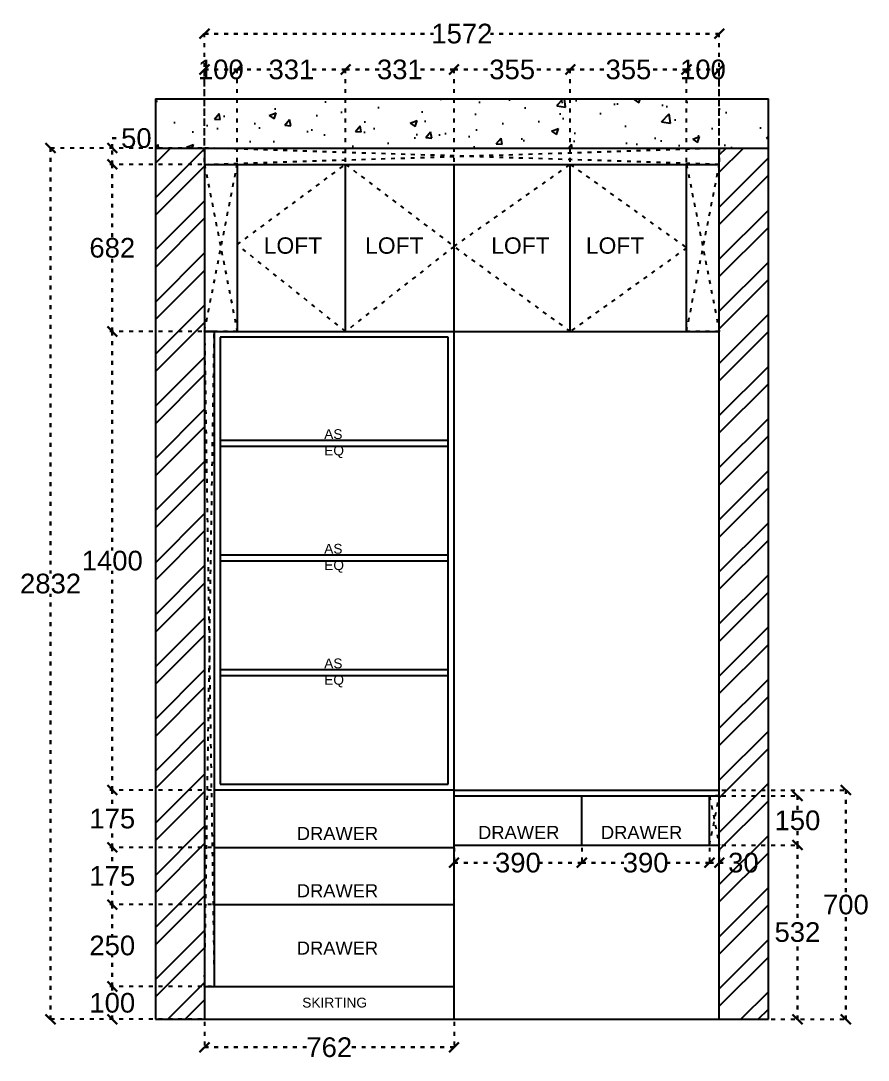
# Model space of a CAD drawing. Header units: millimetres. Extents: x 220712 to 1505573, y -354410 to 241923.
# Drawn here: x 292972 to 295560, y 112738 to 115911 of the extents above; entities that cross this region are included whole.
import ezdxf

# ---------------------------------------------------------------- set-up
doc = ezdxf.new("R2010")
doc.units = ezdxf.units.MM
doc.header["$MEASUREMENT"] = 0
doc.linetypes.add('ACAD_ISO03W100', pattern=[30, 12, -18])
doc.layers.add('Walls', color=253, linetype='Continuous')
doc.layers.add('Words', color=7, linetype='Continuous')
doc.styles.get("Standard").update_dxf_attribs({"font": 'arial.ttf'})
doc.dimstyles.get("Standard").update_dxf_attribs({"dimtxt": 60, "dimasz": 30, "dimexe": 7.75, "dimexo": 8.13, "dimgap": 0.63, "dimtad": 0, "dimtih": 1, "dimtoh": 1, "dimdec": 0, "dimzin": 0, "dimtxsty": 'Standard', "dimblk": 'OBLIQUE', "dimcen": 2.25, "dimclrd": 1, "dimclre": 1, "dimclrt": 1, "dimadec": 0, "dimazin": 0, "dimtfac": 1, "dimtdec": 0, "dimtofl": 0, "dimtmove": 0, "dimatfit": 3, "dimfxl": 1, "dimtolj": 1, "dimtzin": 0, "dimlwd": 30, "dimarcsym": 0})

# ---------------------------------------------------------------- blocks, each defined once
blk = doc.blocks.new('_Oblique')
at = {"color": 0, "linetype": 'ByBlock', "lineweight": -2}
blk.add_line((-0.5, -0.5), (0.5, 0.5), dxfattribs=at)
blk = doc.blocks.new('*D871')
at = {"layer": 'Defpoints', "color": 0, "linetype": 'ACAD_ISO03W100', "transparency": 16777216}
for p in [(293533.2, 112862.5), (294295.2, 112862.5), (294295.2, 112777)]:
    blk.add_point(p, dxfattribs=at)
at = {"layer": 'Walls', "color": 1, "linetype": 'ACAD_ISO03W100', "lineweight": -2, "transparency": 16777216}
for p, q in [((293533.2, 112854.4), (293533.2, 112769.2)), ((294295.2, 112854.4), (294295.2, 112769.2))]:
    blk.add_line(p, q, dxfattribs=at)
at = {"layer": 'Walls', "color": 1, "linetype": 'ACAD_ISO03W100', "lineweight": 30, "transparency": 16777216}
for p, q in [((293533.2, 112777), (293847.8, 112777)), ((294295.2, 112777), (293980.5, 112777))]:
    blk.add_line(p, q, dxfattribs=at)
at = {"layer": 'Walls', "color": 1, "linetype": 'ACAD_ISO03W100', "lineweight": 30, "transparency": 16777216, "xscale": 30, "yscale": 30, "zscale": 30, "rotation": 180}
blk.add_blockref('_Oblique', (293533.2, 112777), dxfattribs=at)
at = {"layer": 'Walls', "color": 1, "linetype": 'ACAD_ISO03W100', "lineweight": 30, "transparency": 16777216, "xscale": 30, "yscale": 30, "zscale": 30}
blk.add_blockref('_Oblique', (294295.2, 112777), dxfattribs=at)
at = {"layer": 'Walls', "color": 1, "linetype": 'ACAD_ISO03W100', "transparency": 16777216, "insert": (293914.2, 112777), "char_height": 60, "attachment_point": 5}
blk.add_mtext('\\A1;762', dxfattribs=at)
blk = doc.blocks.new('*D872')
at = {"layer": 'Defpoints', "color": 0, "linetype": 'ACAD_ISO03W100', "transparency": 16777216}
for p in [(294685.19, 113394.5), (295075.19, 113394.5), (295075.19, 113340.5)]:
    blk.add_point(p, dxfattribs=at)
at = {"layer": 'Walls', "color": 1, "linetype": 'ACAD_ISO03W100', "lineweight": -2, "transparency": 16777216}
for p, q in [((294685.19, 113386.37), (294685.19, 113332.75)), ((295075.19, 113386.37), (295075.19, 113332.75))]:
    blk.add_line(p, q, dxfattribs=at)
at = {"layer": 'Walls', "color": 1, "linetype": 'ACAD_ISO03W100', "lineweight": 30, "transparency": 16777216}
for p, q in [((294685.19, 113340.5), (294813.400382, 113340.5)), ((295075.19, 113340.5), (294946.979618, 113340.5))]:
    blk.add_line(p, q, dxfattribs=at)
at = {"layer": 'Walls', "color": 1, "linetype": 'ACAD_ISO03W100', "lineweight": 30, "transparency": 16777216, "xscale": 30, "yscale": 30, "zscale": 30, "rotation": 180}
blk.add_blockref('_Oblique', (294685.19, 113340.5), dxfattribs=at)
at = {"layer": 'Walls', "color": 1, "linetype": 'ACAD_ISO03W100', "lineweight": 30, "transparency": 16777216, "xscale": 30, "yscale": 30, "zscale": 30}
blk.add_blockref('_Oblique', (295075.19, 113340.5), dxfattribs=at)
at = {"layer": 'Walls', "color": 1, "linetype": 'ACAD_ISO03W100', "transparency": 16777216, "insert": (294880.19, 113340.5), "char_height": 60, "attachment_point": 5}
blk.add_mtext('\\A1;390', dxfattribs=at)
blk = doc.blocks.new('*D873')
at = {"layer": 'Defpoints', "color": 0, "linetype": 'ACAD_ISO03W100', "transparency": 16777216}
for p in [(294295.19, 113394.5), (294685.19, 113394.5), (294685.19, 113340.5)]:
    blk.add_point(p, dxfattribs=at)
at = {"layer": 'Walls', "color": 1, "linetype": 'ACAD_ISO03W100', "lineweight": -2, "transparency": 16777216}
for p, q in [((294295.19, 113386.37), (294295.19, 113332.75)), ((294685.19, 113386.37), (294685.19, 113332.75))]:
    blk.add_line(p, q, dxfattribs=at)
at = {"layer": 'Walls', "color": 1, "linetype": 'ACAD_ISO03W100', "lineweight": 30, "transparency": 16777216}
for p, q in [((294295.19, 113340.5), (294423.400382, 113340.5)), ((294685.19, 113340.5), (294556.979618, 113340.5))]:
    blk.add_line(p, q, dxfattribs=at)
at = {"layer": 'Walls', "color": 1, "linetype": 'ACAD_ISO03W100', "lineweight": 30, "transparency": 16777216, "xscale": 30, "yscale": 30, "zscale": 30, "rotation": 180}
blk.add_blockref('_Oblique', (294295.19, 113340.5), dxfattribs=at)
at = {"layer": 'Walls', "color": 1, "linetype": 'ACAD_ISO03W100', "lineweight": 30, "transparency": 16777216, "xscale": 30, "yscale": 30, "zscale": 30}
blk.add_blockref('_Oblique', (294685.19, 113340.5), dxfattribs=at)
at = {"layer": 'Walls', "color": 1, "linetype": 'ACAD_ISO03W100', "transparency": 16777216, "insert": (294490.19, 113340.5), "char_height": 60, "attachment_point": 5}
blk.add_mtext('\\A1;390', dxfattribs=at)
blk = doc.blocks.new('*D874')
at = {"layer": 'Defpoints', "color": 0, "linetype": 'ACAD_ISO03W100', "transparency": 16777216}
for p in [(295075.2, 113394.5), (295105.2, 113394.5), (295105.2, 113340.5)]:
    blk.add_point(p, dxfattribs=at)
at = {"layer": 'Walls', "color": 1, "linetype": 'ACAD_ISO03W100', "lineweight": -2, "transparency": 16777216}
for p, q in [((295075.2, 113386.4), (295075.2, 113332.7)), ((295105.2, 113386.4), (295105.2, 113332.7))]:
    blk.add_line(p, q, dxfattribs=at)
at = {"layer": 'Walls', "color": 1, "linetype": 'ACAD_ISO03W100', "lineweight": 30, "transparency": 16777216}
for p, q in [((295075.2, 113340.5), (295105.2, 113340.5)), ((295105.2, 113340.5), (295135.2, 113340.5))]:
    blk.add_line(p, q, dxfattribs=at)
at = {"layer": 'Walls', "color": 1, "linetype": 'ACAD_ISO03W100', "lineweight": 30, "transparency": 16777216, "xscale": 30, "yscale": 30, "zscale": 30, "rotation": 180}
blk.add_blockref('_Oblique', (295075.2, 113340.5), dxfattribs=at)
at = {"layer": 'Walls', "color": 1, "linetype": 'ACAD_ISO03W100', "lineweight": 30, "transparency": 16777216, "xscale": 30, "yscale": 30, "zscale": 30}
blk.add_blockref('_Oblique', (295105.2, 113340.5), dxfattribs=at)
at = {"layer": 'Walls', "color": 1, "linetype": 'ACAD_ISO03W100', "transparency": 16777216, "insert": (295178.7, 113340.5), "char_height": 60, "attachment_point": 5}
blk.add_mtext('\\A1;30', dxfattribs=at)
blk = doc.blocks.new('*D875')
at = {"layer": 'Defpoints', "color": 0, "linetype": 'ACAD_ISO03W100', "transparency": 16777216}
for p in [(293251.7, 112962.5), (293533.2, 112962.5), (293533.2, 112862.5)]:
    blk.add_point(p, dxfattribs=at)
at = {"layer": 'Walls', "color": 1, "linetype": 'ACAD_ISO03W100', "lineweight": -2, "transparency": 16777216}
for p, q in [((293525.1, 112962.5), (293243.9, 112962.5)), ((293525.1, 112862.5), (293243.9, 112862.5))]:
    blk.add_line(p, q, dxfattribs=at)
at = {"layer": 'Walls', "color": 1, "linetype": 'ACAD_ISO03W100', "lineweight": 30, "transparency": 16777216}
for p, q in [((293251.7, 112962.5), (293251.7, 112943.8)), ((293251.7, 112862.5), (293251.7, 112881.2))]:
    blk.add_line(p, q, dxfattribs=at)
at = {"layer": 'Walls', "color": 1, "linetype": 'ACAD_ISO03W100', "lineweight": 30, "transparency": 16777216, "xscale": 30, "yscale": 30, "zscale": 30}
for p, rotation in [((293251.7, 112962.5), 90), ((293251.7, 112862.5), 270)]:
    blk.add_blockref('_Oblique', p, dxfattribs=dict(at, rotation=rotation))
at = {"layer": 'Walls', "color": 1, "linetype": 'ACAD_ISO03W100', "transparency": 16777216, "insert": (293251.7, 112912.5), "char_height": 60, "attachment_point": 5}
blk.add_mtext('\\A1;100', dxfattribs=at)
blk = doc.blocks.new('*D876')
at = {"layer": 'Defpoints', "color": 0, "linetype": 'ACAD_ISO03W100', "transparency": 16777216}
for p in [(293251.7, 113212.5), (293563.2, 113212.5), (293563.2, 112962.5)]:
    blk.add_point(p, dxfattribs=at)
at = {"layer": 'Walls', "color": 1, "linetype": 'ACAD_ISO03W100', "lineweight": -2, "transparency": 16777216}
for p, q in [((293555.1, 113212.5), (293243.9, 113212.5)), ((293555.1, 112962.5), (293243.9, 112962.5))]:
    blk.add_line(p, q, dxfattribs=at)
at = {"layer": 'Walls', "color": 1, "linetype": 'ACAD_ISO03W100', "lineweight": 30, "transparency": 16777216}
for p, q in [((293251.7, 113212.5), (293251.7, 113118.8)), ((293251.7, 112962.5), (293251.7, 113056.2))]:
    blk.add_line(p, q, dxfattribs=at)
at = {"layer": 'Walls', "color": 1, "linetype": 'ACAD_ISO03W100', "lineweight": 30, "transparency": 16777216, "xscale": 30, "yscale": 30, "zscale": 30}
for p, rotation in [((293251.7, 113212.5), 90), ((293251.7, 112962.5), 270)]:
    blk.add_blockref('_Oblique', p, dxfattribs=dict(at, rotation=rotation))
at = {"layer": 'Walls', "color": 1, "linetype": 'ACAD_ISO03W100', "transparency": 16777216, "insert": (293251.7, 113087.5), "char_height": 60, "attachment_point": 5}
blk.add_mtext('\\A1;250', dxfattribs=at)
blk = doc.blocks.new('*D877')
at = {"layer": 'Defpoints', "color": 0, "linetype": 'ACAD_ISO03W100', "transparency": 16777216}
for p in [(293251.7, 113387.5), (293563.2, 113387.5), (293563.2, 113212.5)]:
    blk.add_point(p, dxfattribs=at)
at = {"layer": 'Walls', "color": 1, "linetype": 'ACAD_ISO03W100', "lineweight": -2, "transparency": 16777216}
for p, q in [((293555.1, 113387.5), (293243.9, 113387.5)), ((293555.1, 113212.5), (293243.9, 113212.5))]:
    blk.add_line(p, q, dxfattribs=at)
at = {"layer": 'Walls', "color": 1, "linetype": 'ACAD_ISO03W100', "lineweight": 30, "transparency": 16777216}
for p, q in [((293251.7, 113387.5), (293251.7, 113331.3)), ((293251.7, 113212.5), (293251.7, 113268.7))]:
    blk.add_line(p, q, dxfattribs=at)
at = {"layer": 'Walls', "color": 1, "linetype": 'ACAD_ISO03W100', "lineweight": 30, "transparency": 16777216, "xscale": 30, "yscale": 30, "zscale": 30}
for p, rotation in [((293251.7, 113387.5), 90), ((293251.7, 113212.5), 270)]:
    blk.add_blockref('_Oblique', p, dxfattribs=dict(at, rotation=rotation))
at = {"layer": 'Walls', "color": 1, "linetype": 'ACAD_ISO03W100', "transparency": 16777216, "insert": (293251.7, 113300), "char_height": 60, "attachment_point": 5}
blk.add_mtext('\\A1;175', dxfattribs=at)
blk = doc.blocks.new('*D878')
at = {"layer": 'Defpoints', "color": 0, "linetype": 'ACAD_ISO03W100', "transparency": 16777216}
for p in [(293251.7, 113562.5), (293563.2, 113562.5), (293563.2, 113387.5)]:
    blk.add_point(p, dxfattribs=at)
at = {"layer": 'Walls', "color": 1, "linetype": 'ACAD_ISO03W100', "lineweight": -2, "transparency": 16777216}
for p, q in [((293555.1, 113562.5), (293243.9, 113562.5)), ((293555.1, 113387.5), (293243.9, 113387.5))]:
    blk.add_line(p, q, dxfattribs=at)
at = {"layer": 'Walls', "color": 1, "linetype": 'ACAD_ISO03W100', "lineweight": 30, "transparency": 16777216}
for p, q in [((293251.7, 113562.5), (293251.7, 113506.3)), ((293251.7, 113387.5), (293251.7, 113443.7))]:
    blk.add_line(p, q, dxfattribs=at)
at = {"layer": 'Walls', "color": 1, "linetype": 'ACAD_ISO03W100', "lineweight": 30, "transparency": 16777216, "xscale": 30, "yscale": 30, "zscale": 30}
for p, rotation in [((293251.7, 113562.5), 90), ((293251.7, 113387.5), 270)]:
    blk.add_blockref('_Oblique', p, dxfattribs=dict(at, rotation=rotation))
at = {"layer": 'Walls', "color": 1, "linetype": 'ACAD_ISO03W100', "transparency": 16777216, "insert": (293251.7, 113475), "char_height": 60, "attachment_point": 5}
blk.add_mtext('\\A1;175', dxfattribs=at)
blk = doc.blocks.new('*D879')
at = {"layer": 'Defpoints', "color": 0, "linetype": 'ACAD_ISO03W100', "transparency": 16777216}
for p in [(293251.7, 114962.5), (293563.2, 114962.5), (293563.2, 113562.5)]:
    blk.add_point(p, dxfattribs=at)
at = {"layer": 'Walls', "color": 1, "linetype": 'ACAD_ISO03W100', "lineweight": -2, "transparency": 16777216}
for p, q in [((293555.1, 114962.5), (293243.9, 114962.5)), ((293555.1, 113562.5), (293243.9, 113562.5))]:
    blk.add_line(p, q, dxfattribs=at)
at = {"layer": 'Walls', "color": 1, "linetype": 'ACAD_ISO03W100', "lineweight": 30, "transparency": 16777216}
for p, q in [((293251.7, 114962.5), (293251.7, 114293.8)), ((293251.7, 113562.5), (293251.7, 114231.2))]:
    blk.add_line(p, q, dxfattribs=at)
at = {"layer": 'Walls', "color": 1, "linetype": 'ACAD_ISO03W100', "lineweight": 30, "transparency": 16777216, "xscale": 30, "yscale": 30, "zscale": 30}
for p, rotation in [((293251.7, 114962.5), 90), ((293251.7, 113562.5), 270)]:
    blk.add_blockref('_Oblique', p, dxfattribs=dict(at, rotation=rotation))
at = {"layer": 'Walls', "color": 1, "linetype": 'ACAD_ISO03W100', "transparency": 16777216, "insert": (293251.7, 114262.5), "char_height": 60, "attachment_point": 5}
blk.add_mtext('\\A1;1400', dxfattribs=at)
blk = doc.blocks.new('*D859')
at = {"layer": 'Defpoints', "color": 0, "linetype": 'ACAD_ISO03W100', "transparency": 16777216}
for p in [(293251.7, 115472.5), (293533.2, 115472.5), (293533.2, 114962.5)]:
    blk.add_point(p, dxfattribs=at)
at = {"layer": 'Walls', "color": 1, "linetype": 'ACAD_ISO03W100', "lineweight": -2, "transparency": 16777216}
for p, q in [((293525.1, 115472.5), (293243.9, 115472.5)), ((293525.1, 114962.5), (293243.9, 114962.5))]:
    blk.add_line(p, q, dxfattribs=at)
at = {"layer": 'Walls', "color": 1, "linetype": 'ACAD_ISO03W100', "lineweight": 30, "transparency": 16777216}
for p, q in [((293251.7, 115472.5), (293251.7, 115248.8)), ((293251.7, 114962.5), (293251.7, 115186.2))]:
    blk.add_line(p, q, dxfattribs=at)
at = {"layer": 'Walls', "color": 1, "linetype": 'ACAD_ISO03W100', "lineweight": 30, "transparency": 16777216, "xscale": 30, "yscale": 30, "zscale": 30}
for p, rotation in [((293251.7, 115472.5), 90), ((293251.7, 114962.5), 270)]:
    blk.add_blockref('_Oblique', p, dxfattribs=dict(at, rotation=rotation))
at = {"layer": 'Walls', "color": 1, "linetype": 'ACAD_ISO03W100', "transparency": 16777216, "insert": (293251.7, 115217.5), "char_height": 60, "attachment_point": 5}
blk.add_mtext('\\A1;682', dxfattribs=at)
blk = doc.blocks.new('*D860')
at = {"layer": 'Defpoints', "color": 0, "linetype": 'ACAD_ISO03W100', "transparency": 16777216}
for p in [(293251.69, 115522.5), (293533.19, 115522.5), (293533.19, 115472.5)]:
    blk.add_point(p, dxfattribs=at)
at = {"layer": 'Walls', "color": 1, "linetype": 'ACAD_ISO03W100', "lineweight": 30, "transparency": 16777216}
for p, q in [((293251.69, 115522.5), (293251.69, 115552.5)), ((293251.69, 115552.5), (293281.69, 115552.5)), ((293251.69, 115472.5), (293251.69, 115522.5))]:
    blk.add_line(p, q, dxfattribs=at)
at = {"layer": 'Walls', "color": 1, "linetype": 'ACAD_ISO03W100', "lineweight": -2, "transparency": 16777216}
for p, q in [((293525.06, 115522.5), (293243.94, 115522.5)), ((293525.06, 115472.5), (293243.94, 115472.5))]:
    blk.add_line(p, q, dxfattribs=at)
at = {"layer": 'Walls', "color": 1, "linetype": 'ACAD_ISO03W100', "lineweight": 30, "transparency": 16777216, "xscale": 30, "yscale": 30, "zscale": 30}
for p, rotation in [((293251.69, 115522.5), 90), ((293251.69, 115472.5), 270)]:
    blk.add_blockref('_Oblique', p, dxfattribs=dict(at, rotation=rotation))
at = {"layer": 'Walls', "color": 1, "linetype": 'ACAD_ISO03W100', "transparency": 16777216, "insert": (293325.19176, 115552.5), "char_height": 60, "attachment_point": 5}
blk.add_mtext('\\A1;50', dxfattribs=at)
blk = doc.blocks.new('*D861')
at = {"layer": 'Defpoints', "color": 0, "linetype": 'ACAD_ISO03W100', "transparency": 16777216}
for p in [(293633.19, 115762), (293533.19, 115472.5), (293633.19, 115472.5)]:
    blk.add_point(p, dxfattribs=at)
at = {"layer": 'Walls', "color": 1, "linetype": 'ACAD_ISO03W100', "lineweight": -2, "transparency": 16777216}
for p, q in [((293533.19, 115480.63), (293533.19, 115769.75)), ((293633.19, 115480.63), (293633.19, 115769.75))]:
    blk.add_line(p, q, dxfattribs=at)
at = {"layer": 'Walls', "color": 1, "linetype": 'ACAD_ISO03W100', "lineweight": 30, "transparency": 16777216}
blk.add_line((293533.19, 115762), (293633.19, 115762), dxfattribs=at)
at = {"layer": 'Walls', "color": 1, "linetype": 'ACAD_ISO03W100', "lineweight": 30, "transparency": 16777216, "xscale": 30, "yscale": 30, "zscale": 30, "rotation": 180}
blk.add_blockref('_Oblique', (293533.19, 115762), dxfattribs=at)
at = {"layer": 'Walls', "color": 1, "linetype": 'ACAD_ISO03W100', "lineweight": 30, "transparency": 16777216, "xscale": 30, "yscale": 30, "zscale": 30}
blk.add_blockref('_Oblique', (293633.19, 115762), dxfattribs=at)
at = {"layer": 'Walls', "color": 1, "linetype": 'ACAD_ISO03W100', "transparency": 16777216, "insert": (293583.19, 115762), "char_height": 60, "attachment_point": 5}
blk.add_mtext('\\A1;100', dxfattribs=at)
blk = doc.blocks.new('*D862')
at = {"layer": 'Defpoints', "color": 0, "linetype": 'ACAD_ISO03W100', "transparency": 16777216}
for p in [(293964.2, 115762), (293633.2, 115472.5), (293964.2, 115472.5)]:
    blk.add_point(p, dxfattribs=at)
at = {"layer": 'Walls', "color": 1, "linetype": 'ACAD_ISO03W100', "lineweight": -2, "transparency": 16777216}
for p, q in [((293633.2, 115480.6), (293633.2, 115769.7)), ((293964.2, 115480.6), (293964.2, 115769.7))]:
    blk.add_line(p, q, dxfattribs=at)
at = {"layer": 'Walls', "color": 1, "linetype": 'ACAD_ISO03W100', "lineweight": 30, "transparency": 16777216}
for p, q in [((293633.2, 115762), (293737.6, 115762)), ((293964.2, 115762), (293859.8, 115762))]:
    blk.add_line(p, q, dxfattribs=at)
at = {"layer": 'Walls', "color": 1, "linetype": 'ACAD_ISO03W100', "lineweight": 30, "transparency": 16777216, "xscale": 30, "yscale": 30, "zscale": 30, "rotation": 180}
blk.add_blockref('_Oblique', (293633.2, 115762), dxfattribs=at)
at = {"layer": 'Walls', "color": 1, "linetype": 'ACAD_ISO03W100', "lineweight": 30, "transparency": 16777216, "xscale": 30, "yscale": 30, "zscale": 30}
blk.add_blockref('_Oblique', (293964.2, 115762), dxfattribs=at)
at = {"layer": 'Walls', "color": 1, "linetype": 'ACAD_ISO03W100', "transparency": 16777216, "insert": (293798.7, 115762), "char_height": 60, "attachment_point": 5}
blk.add_mtext('\\A1;331', dxfattribs=at)
blk = doc.blocks.new('*D863')
at = {"layer": 'Defpoints', "color": 0, "linetype": 'ACAD_ISO03W100', "transparency": 16777216}
for p in [(293964.2, 115762), (293964.2, 115472.5), (294295.2, 115472.5)]:
    blk.add_point(p, dxfattribs=at)
at = {"layer": 'Walls', "color": 1, "linetype": 'ACAD_ISO03W100', "lineweight": -2, "transparency": 16777216}
for p, q in [((293964.2, 115480.6), (293964.2, 115769.7)), ((294295.2, 115480.6), (294295.2, 115769.7))]:
    blk.add_line(p, q, dxfattribs=at)
at = {"layer": 'Walls', "color": 1, "linetype": 'ACAD_ISO03W100', "lineweight": 30, "transparency": 16777216}
for p, q in [((293964.2, 115762), (294068.6, 115762)), ((294295.2, 115762), (294190.8, 115762))]:
    blk.add_line(p, q, dxfattribs=at)
at = {"layer": 'Walls', "color": 1, "linetype": 'ACAD_ISO03W100', "lineweight": 30, "transparency": 16777216, "xscale": 30, "yscale": 30, "zscale": 30, "rotation": 180}
blk.add_blockref('_Oblique', (293964.2, 115762), dxfattribs=at)
at = {"layer": 'Walls', "color": 1, "linetype": 'ACAD_ISO03W100', "lineweight": 30, "transparency": 16777216, "xscale": 30, "yscale": 30, "zscale": 30}
blk.add_blockref('_Oblique', (294295.2, 115762), dxfattribs=at)
at = {"layer": 'Walls', "color": 1, "linetype": 'ACAD_ISO03W100', "transparency": 16777216, "insert": (294129.7, 115762), "char_height": 60, "attachment_point": 5}
blk.add_mtext('\\A1;331', dxfattribs=at)
blk = doc.blocks.new('*D864')
at = {"layer": 'Defpoints', "color": 0, "linetype": 'ACAD_ISO03W100', "transparency": 16777216}
for p in [(294295.2, 115762), (294295.2, 115472.5), (294650.2, 115472.5)]:
    blk.add_point(p, dxfattribs=at)
at = {"layer": 'Walls', "color": 1, "linetype": 'ACAD_ISO03W100', "lineweight": -2, "transparency": 16777216}
for p, q in [((294295.2, 115480.6), (294295.2, 115769.7)), ((294650.2, 115480.6), (294650.2, 115769.7))]:
    blk.add_line(p, q, dxfattribs=at)
at = {"layer": 'Walls', "color": 1, "linetype": 'ACAD_ISO03W100', "lineweight": 30, "transparency": 16777216}
for p, q in [((294295.2, 115762), (294405.6, 115762)), ((294650.2, 115762), (294539.8, 115762))]:
    blk.add_line(p, q, dxfattribs=at)
at = {"layer": 'Walls', "color": 1, "linetype": 'ACAD_ISO03W100', "lineweight": 30, "transparency": 16777216, "xscale": 30, "yscale": 30, "zscale": 30, "rotation": 180}
blk.add_blockref('_Oblique', (294295.2, 115762), dxfattribs=at)
at = {"layer": 'Walls', "color": 1, "linetype": 'ACAD_ISO03W100', "lineweight": 30, "transparency": 16777216, "xscale": 30, "yscale": 30, "zscale": 30}
blk.add_blockref('_Oblique', (294650.2, 115762), dxfattribs=at)
at = {"layer": 'Walls', "color": 1, "linetype": 'ACAD_ISO03W100', "transparency": 16777216, "insert": (294472.7, 115762), "char_height": 60, "attachment_point": 5}
blk.add_mtext('\\A1;355', dxfattribs=at)
blk = doc.blocks.new('*D865')
at = {"layer": 'Defpoints', "color": 0, "linetype": 'ACAD_ISO03W100', "transparency": 16777216}
for p in [(294650.2, 115762), (294650.2, 115472.5), (295005.2, 115472.5)]:
    blk.add_point(p, dxfattribs=at)
at = {"layer": 'Walls', "color": 1, "linetype": 'ACAD_ISO03W100', "lineweight": -2, "transparency": 16777216}
for p, q in [((294650.2, 115480.6), (294650.2, 115769.7)), ((295005.2, 115480.6), (295005.2, 115769.7))]:
    blk.add_line(p, q, dxfattribs=at)
at = {"layer": 'Walls', "color": 1, "linetype": 'ACAD_ISO03W100', "lineweight": 30, "transparency": 16777216}
for p, q in [((294650.2, 115762), (294760.6, 115762)), ((295005.2, 115762), (294894.8, 115762))]:
    blk.add_line(p, q, dxfattribs=at)
at = {"layer": 'Walls', "color": 1, "linetype": 'ACAD_ISO03W100', "lineweight": 30, "transparency": 16777216, "xscale": 30, "yscale": 30, "zscale": 30, "rotation": 180}
blk.add_blockref('_Oblique', (294650.2, 115762), dxfattribs=at)
at = {"layer": 'Walls', "color": 1, "linetype": 'ACAD_ISO03W100', "lineweight": 30, "transparency": 16777216, "xscale": 30, "yscale": 30, "zscale": 30}
blk.add_blockref('_Oblique', (295005.2, 115762), dxfattribs=at)
at = {"layer": 'Walls', "color": 1, "linetype": 'ACAD_ISO03W100', "transparency": 16777216, "insert": (294827.7, 115762), "char_height": 60, "attachment_point": 5}
blk.add_mtext('\\A1;355', dxfattribs=at)
blk = doc.blocks.new('*D866')
at = {"layer": 'Defpoints', "color": 0, "linetype": 'ACAD_ISO03W100', "transparency": 16777216}
for p in [(295105.19, 115762), (295005.19, 115472.5), (295105.19, 115472.5)]:
    blk.add_point(p, dxfattribs=at)
at = {"layer": 'Walls', "color": 1, "linetype": 'ACAD_ISO03W100', "lineweight": -2, "transparency": 16777216}
for p, q in [((295005.19, 115480.63), (295005.19, 115769.75)), ((295105.19, 115480.63), (295105.19, 115769.75))]:
    blk.add_line(p, q, dxfattribs=at)
at = {"layer": 'Walls', "color": 1, "linetype": 'ACAD_ISO03W100', "lineweight": 30, "transparency": 16777216}
blk.add_line((295005.19, 115762), (295105.19, 115762), dxfattribs=at)
at = {"layer": 'Walls', "color": 1, "linetype": 'ACAD_ISO03W100', "lineweight": 30, "transparency": 16777216, "xscale": 30, "yscale": 30, "zscale": 30, "rotation": 180}
blk.add_blockref('_Oblique', (295005.19, 115762), dxfattribs=at)
at = {"layer": 'Walls', "color": 1, "linetype": 'ACAD_ISO03W100', "lineweight": 30, "transparency": 16777216, "xscale": 30, "yscale": 30, "zscale": 30}
blk.add_blockref('_Oblique', (295105.19, 115762), dxfattribs=at)
at = {"layer": 'Walls', "color": 1, "linetype": 'ACAD_ISO03W100', "transparency": 16777216, "insert": (295055.19, 115762), "char_height": 60, "attachment_point": 5}
blk.add_mtext('\\A1;100', dxfattribs=at)
blk = doc.blocks.new('*D858')
at = {"layer": 'Defpoints', "color": 0, "linetype": 'ACAD_ISO03W100', "transparency": 16777216}
for p in [(295105.2, 115871.5), (293533.2, 115522.5), (295105.2, 115522.5)]:
    blk.add_point(p, dxfattribs=at)
at = {"layer": 'Walls', "color": 1, "linetype": 'ACAD_ISO03W100', "lineweight": -2, "transparency": 16777216}
for p, q in [((293533.2, 115530.6), (293533.2, 115879.2)), ((295105.2, 115530.6), (295105.2, 115879.2))]:
    blk.add_line(p, q, dxfattribs=at)
at = {"layer": 'Walls', "color": 1, "linetype": 'ACAD_ISO03W100', "lineweight": 30, "transparency": 16777216}
for p, q in [((293533.2, 115871.5), (294232.1, 115871.5)), ((295105.2, 115871.5), (294406.3, 115871.5))]:
    blk.add_line(p, q, dxfattribs=at)
at = {"layer": 'Walls', "color": 1, "linetype": 'ACAD_ISO03W100', "lineweight": 30, "transparency": 16777216, "xscale": 30, "yscale": 30, "zscale": 30, "rotation": 180}
blk.add_blockref('_Oblique', (293533.2, 115871.5), dxfattribs=at)
at = {"layer": 'Walls', "color": 1, "linetype": 'ACAD_ISO03W100', "lineweight": 30, "transparency": 16777216, "xscale": 30, "yscale": 30, "zscale": 30}
blk.add_blockref('_Oblique', (295105.2, 115871.5), dxfattribs=at)
at = {"layer": 'Walls', "color": 1, "linetype": 'ACAD_ISO03W100', "transparency": 16777216, "insert": (294319.2, 115871.5), "char_height": 60, "attachment_point": 5}
blk.add_mtext('\\A1;1572', dxfattribs=at)
blk = doc.blocks.new('*D867')
at = {"layer": 'Defpoints', "color": 0, "linetype": 'ACAD_ISO03W100', "transparency": 16777216}
for p in [(295105.2, 113394.5), (295105.2, 112862.5), (295343.7, 112862.5)]:
    blk.add_point(p, dxfattribs=at)
at = {"layer": 'Walls', "color": 1, "linetype": 'ACAD_ISO03W100', "lineweight": -2, "transparency": 16777216}
for p, q in [((295113.3, 113394.5), (295351.4, 113394.5)), ((295113.3, 112862.5), (295351.4, 112862.5))]:
    blk.add_line(p, q, dxfattribs=at)
at = {"layer": 'Walls', "color": 1, "linetype": 'ACAD_ISO03W100', "lineweight": 30, "transparency": 16777216}
for p, q in [((295343.7, 113394.5), (295343.7, 113159.8)), ((295343.7, 112862.5), (295343.7, 113097.2))]:
    blk.add_line(p, q, dxfattribs=at)
at = {"layer": 'Walls', "color": 1, "linetype": 'ACAD_ISO03W100', "lineweight": 30, "transparency": 16777216, "xscale": 30, "yscale": 30, "zscale": 30}
for p, rotation in [((295343.7, 113394.5), 90), ((295343.7, 112862.5), 270)]:
    blk.add_blockref('_Oblique', p, dxfattribs=dict(at, rotation=rotation))
at = {"layer": 'Walls', "color": 1, "linetype": 'ACAD_ISO03W100', "transparency": 16777216, "insert": (295343.7, 113128.5), "char_height": 60, "attachment_point": 5}
blk.add_mtext('\\A1;532', dxfattribs=at)
blk = doc.blocks.new('*D868')
at = {"layer": 'Defpoints', "color": 0, "linetype": 'ACAD_ISO03W100', "transparency": 16777216}
for p in [(295105.2, 113544.5), (295343.7, 113544.5), (295105.2, 113394.5)]:
    blk.add_point(p, dxfattribs=at)
at = {"layer": 'Walls', "color": 1, "linetype": 'ACAD_ISO03W100', "lineweight": -2, "transparency": 16777216}
for p, q in [((295113.3, 113544.5), (295351.4, 113544.5)), ((295113.3, 113394.5), (295351.4, 113394.5))]:
    blk.add_line(p, q, dxfattribs=at)
at = {"layer": 'Walls', "color": 1, "linetype": 'ACAD_ISO03W100', "lineweight": 30, "transparency": 16777216}
for p, q in [((295343.7, 113544.5), (295343.7, 113500.8)), ((295343.7, 113394.5), (295343.7, 113438.2))]:
    blk.add_line(p, q, dxfattribs=at)
at = {"layer": 'Walls', "color": 1, "linetype": 'ACAD_ISO03W100', "lineweight": 30, "transparency": 16777216, "xscale": 30, "yscale": 30, "zscale": 30}
for p, rotation in [((295343.7, 113544.5), 90), ((295343.7, 113394.5), 270)]:
    blk.add_blockref('_Oblique', p, dxfattribs=dict(at, rotation=rotation))
at = {"layer": 'Walls', "color": 1, "linetype": 'ACAD_ISO03W100', "transparency": 16777216, "insert": (295343.7, 113469.5), "char_height": 60, "attachment_point": 5}
blk.add_mtext('\\A1;150', dxfattribs=at)
blk = doc.blocks.new('*D869')
at = {"layer": 'Defpoints', "color": 0, "linetype": 'ACAD_ISO03W100', "transparency": 16777216}
for p in [(295105.2, 113562.5), (295105.2, 112862.5), (295491.7, 112862.5)]:
    blk.add_point(p, dxfattribs=at)
at = {"layer": 'Walls', "color": 1, "linetype": 'ACAD_ISO03W100', "lineweight": -2, "transparency": 16777216}
for p, q in [((295113.3, 113562.5), (295499.4, 113562.5)), ((295113.3, 112862.5), (295499.4, 112862.5))]:
    blk.add_line(p, q, dxfattribs=at)
at = {"layer": 'Walls', "color": 1, "linetype": 'ACAD_ISO03W100', "lineweight": 30, "transparency": 16777216}
for p, q in [((295491.7, 113562.5), (295491.7, 113243.8)), ((295491.7, 112862.5), (295491.7, 113181.2))]:
    blk.add_line(p, q, dxfattribs=at)
at = {"layer": 'Walls', "color": 1, "linetype": 'ACAD_ISO03W100', "lineweight": 30, "transparency": 16777216, "xscale": 30, "yscale": 30, "zscale": 30}
for p, rotation in [((295491.7, 113562.5), 90), ((295491.7, 112862.5), 270)]:
    blk.add_blockref('_Oblique', p, dxfattribs=dict(at, rotation=rotation))
at = {"layer": 'Walls', "color": 1, "linetype": 'ACAD_ISO03W100', "transparency": 16777216, "insert": (295491.7, 113212.5), "char_height": 60, "attachment_point": 5}
blk.add_mtext('\\A1;700', dxfattribs=at)
blk = doc.blocks.new('*D870')
at = {"layer": 'Defpoints', "color": 0, "linetype": 'ACAD_ISO03W100', "transparency": 16777216}
for p in [(293383.2, 115522.5), (293063.2, 112862.5), (293383.2, 112862.5)]:
    blk.add_point(p, dxfattribs=at)
at = {"layer": 'Walls', "color": 1, "linetype": 'ACAD_ISO03W100', "lineweight": -2, "transparency": 16777216}
for p, q in [((293375.1, 115522.5), (293055.4, 115522.5)), ((293375.1, 112862.5), (293055.4, 112862.5))]:
    blk.add_line(p, q, dxfattribs=at)
at = {"layer": 'Walls', "color": 1, "linetype": 'ACAD_ISO03W100', "lineweight": 30, "transparency": 16777216}
for p, q in [((293063.2, 115522.5), (293063.2, 114223.8)), ((293063.2, 112862.5), (293063.2, 114161.2))]:
    blk.add_line(p, q, dxfattribs=at)
at = {"layer": 'Walls', "color": 1, "linetype": 'ACAD_ISO03W100', "lineweight": 30, "transparency": 16777216, "xscale": 30, "yscale": 30, "zscale": 30}
for p, rotation in [((293063.2, 115522.5), 90), ((293063.2, 112862.5), 270)]:
    blk.add_blockref('_Oblique', p, dxfattribs=dict(at, rotation=rotation))
at = {"layer": 'Walls', "color": 1, "linetype": 'ACAD_ISO03W100', "transparency": 16777216, "insert": (293063.2, 114192.5), "char_height": 60, "attachment_point": 5}
blk.add_mtext('\\A1;2832', dxfattribs=at)

msp = doc.modelspace()

# ---------------------------------------------------------------- hatches: boundary and pattern name
at = {"layer": 'Walls', "true_color": 0xc7c8ca}
h = msp.add_hatch(dxfattribs=at)
h.set_pattern_fill('AR-CONC', color=9, scale=30)
h.set_pattern_definition([(50, (3530.69, -3769), (215.17805, -18.82564), [22.5, -247.5]), (355, (3530.7, -3769), (-41.6254, 225.65764), [18, -198]), (100.451444, (3548.62, -3770.57), (173.55265, 206.832), [19.12206, -210.34263]), (46.1842, (3530.7, -3709), (320.1724, -49.65578), [33.75, -371.25]), (96.63564, (3557.37, -3713.14), (280.39858, 292.23558), [28.6831, -315.51413]), (351.18416, (3530.7, -3709), (280.3986, 292.23558), [27, -297]), (21, (3560.69, -3724), (179.07212, -120.78567), [22.5, -247.5]), (326, (3560.7, -3724), (72.9946, 217.54501), [18, -198]), (71.451445, (3575.61, -3734.07), (252.06671, 96.75935), [19.12206, -210.34263]), (37.5, (3530.69, -3769), (3.647957, 99.868156), [0, -195.6, 0, -201, 0, -198.75]), (7.5, (3530.69, -3769), (78.92086, 118.323514), [0, -114.6, 0, -191.1, 0, -75.75]), (327.5, (3463.79, -3769), (160.14673, -6.766462), [0, -75, 0, -234, 0, -310.5]), (317.5, (3433.79, -3769), (174.95585, 30.031495), [0, -97.5, 0, -155.4, 0, -220.5])])
h.paths.add_polyline_path([(295255.2, 115672.5), (293383.2, 115672.5), (293383.2, 115522.5), (295255.2, 115522.5)])
h = msp.add_hatch(dxfattribs=at)
h.set_pattern_fill('ANSI32', color=9, scale=300)
h.set_pattern_definition([(45, (3530.69, -3769), (-79.549513, 79.549513), []), (45, (3583.72, -3769), (-79.549513, 79.549513), [])])
h.paths.add_polyline_path([(293533.2, 115522.5), (293383.2, 115522.5), (293383.2, 112862.5), (293533.2, 112862.5)])
h.paths.add_polyline_path([(295105.2, 112862.5), (295255.2, 112862.5), (295255.2, 115522.5), (295105.2, 115522.5)])

# ---------------------------------------------------------------- linework, layer by layer
at = {"layer": 'Walls', "color": 18, "true_color": 0x000000}
for p, q in [((293383.2, 115672.5), (293383.2, 112862.5)), ((293383.2, 115672.5), (295255.2, 115672.5)), ((295255.2, 112862.5), (295255.2, 115672.5)), ((293383.2, 115522.5), (295255.2, 115522.5)), ((293533.2, 115522.5), (293533.2, 112862.5)), ((295105.2, 112862.5), (295105.2, 115522.5)), ((293533.2, 115472.5), (295105.2, 115472.5)), ((293633.2, 115472.5), (293633.2, 114962.5)), ((293964.2, 114962.5), (293964.2, 115472.5)), ((294295.2, 112862.5), (294295.2, 115472.5)), ((294650.2, 114962.5), (294650.2, 115472.5)), ((295005.2, 114962.5), (295005.2, 115472.5)), ((293533.2, 114962.5), (295105.2, 114962.5)), ((293563.2, 114962.5), (293563.2, 112962.5)), ((294277.2, 114944.5), (293581.2, 114944.5)), ((293581.2, 114944.5), (293581.2, 113580.5)), ((294277.2, 113580.5), (294277.2, 114944.5)), ((293581.2, 114630.5), (294277.2, 114630.5)), ((293581.2, 114612.5), (294277.2, 114612.5)), ((293581.2, 114280.5), (294277.2, 114280.5)), ((293581.2, 114262.5), (294277.2, 114262.5)), ((293581.2, 113930.5), (294277.2, 113930.5)), ((293581.2, 113912.5), (294277.2, 113912.5)), ((293581.2, 113580.5), (294277.2, 113580.5)), ((294295.2, 113562.5), (293563.2, 113562.5)), ((294295.2, 113562.5), (295105.2, 113562.5)), ((294295.2, 113544.5), (295105.2, 113544.5)), ((294685.2, 113394.5), (294685.2, 113544.5)), ((295075.2, 113394.5), (295075.2, 113544.5)), ((293563.2, 113387.5), (294295.2, 113387.5)), ((294295.2, 113394.5), (295105.2, 113394.5)), ((293563.2, 113212.5), (294295.2, 113212.5)), ((293533.2, 112962.5), (294295.2, 112962.5)), ((293383.2, 112862.5), (295255.2, 112862.5))]:
    msp.add_line(p, q, dxfattribs=at)
at = {"layer": 'Walls', "color": 240, "linetype": 'ACAD_ISO03W100', "true_color": 0xed1f24}
for points in [[(293533.2, 115472.5), (295105.2, 115522.5), (295105.2, 115472.5), (293533.2, 115522.5)], [(293533.2, 115472.5), (293633.2, 114962.5), (293533.2, 114962.5), (293633.2, 115472.5)], [(295005.2, 115472.5), (295105.2, 114962.5), (295005.2, 114962.5), (295105.2, 115472.5)], [(293533.2, 112962.5), (293563.2, 114962.5), (293533.2, 114962.5), (293563.2, 112962.5)], [(295075.2, 113394.5), (295105.2, 113544.5), (295075.2, 113544.5), (295105.2, 113394.5)]]:
    msp.add_lwpolyline(points, dxfattribs=at)
at = {"layer": 'Walls', "color": 9, "linetype": 'ACAD_ISO03W100', "true_color": 0xc7c8ca}
for points in [[(293964.2, 115472.5), (294295.2, 115222), (293964.2, 114962.5), (293633.2, 115227.5), (293964.2, 115472.5)], [(294650.2, 115472.5), (295005.2, 115217.5), (294650.2, 114962.5), (294295.2, 115222), (294650.2, 115472.5)]]:
    msp.add_lwpolyline(points, dxfattribs=at)

# ---------------------------------------------------------------- texts
at = {"color": 7, "attachment_point": 1}
for s, width, insert, char_height in [('LOFT', 282.386, (293714.2, 115249.7), 50), ('LOFT', 282.386, (294023.7, 115249.7), 50), ('LOFT', 282.386, (294408.7, 115249.7), 50), ('LOFT', 282.386, (294697.7, 115249.7), 50), ('DRAWER', 246.425, (293815.2, 113450), 40), ('DRAWER', 246.425, (294368.7, 113453), 40), ('DRAWER', 246.425, (294743.7, 113453), 40), ('DRAWER', 246.425, (293815.2, 113275), 40), ('DRAWER', 246.425, (293815.2, 113100), 40)]:
    msp.add_mtext_dynamic_manual_height_columns(s, width=width, gutter_width=1213, heights=[0], dxfattribs=dict(at, insert=insert, char_height=char_height))
at = {"color": 18, "true_color": 0x000000, "insert": (293831.7, 112928.5), "char_height": 30, "attachment_point": 1}
msp.add_mtext_dynamic_manual_height_columns('SKIRTING', width=2764.543, gutter_width=1, heights=[238.1], dxfattribs=at)
at = {"layer": 'Words', "color": 0, "char_height": 30, "attachment_point": 1}
for insert in [(293898.7, 114664), (293898.7, 114314), (293898.7, 113964)]:
    msp.add_mtext_dynamic_manual_height_columns('AS\\PEQ', width=1178.022, gutter_width=866.4, heights=[0], dxfattribs=dict(at, insert=insert))

# ---------------------------------------------------------------- dimensions: what is measured, and where the dimension line sits
at = {"layer": 'Walls', "color": 240, "linetype": 'ACAD_ISO03W100', "true_color": 0xed1f24}
for base, p1, p2, picture, middle in [((295105.2, 115871.5), (293533.2, 115522.5), (295105.2, 115522.5), '*D858', (294319.2, 115871.5)), ((293964.2, 115762), (293633.2, 115472.5), (293964.2, 115472.5), '*D862', (293798.7, 115762)), ((293964.2, 115762), (294295.2, 115472.5), (293964.2, 115472.5), '*D863', (294129.7, 115762)), ((294295.2, 115762), (294650.2, 115472.5), (294295.2, 115472.5), '*D864', (294472.7, 115762)), ((294650.2, 115762), (295005.2, 115472.5), (294650.2, 115472.5), '*D865', (294827.7, 115762)), ((294685.2, 113340.5), (294295.2, 113394.5), (294685.2, 113394.5), '*D873', (294490.2, 113340.5)), ((295075.2, 113340.5), (294685.2, 113394.5), (295075.2, 113394.5), '*D872', (294880.2, 113340.5)), ((295105.2, 113340.5), (295075.2, 113394.5), (295105.2, 113394.5), '*D874', (295178.7, 113340.5)), ((294295.2, 112777), (293533.2, 112862.5), (294295.2, 112862.5), '*D871', (293914.2, 112777))]:
    dim = msp.add_linear_dim(base=base, p1=p1, p2=p2, dimstyle='Standard', dxfattribs=at)
    dim.commit()
    dim.dimension.update_dxf_attribs({"geometry": picture, "text_midpoint": middle})
for base, p1, p2, picture, middle in [((293633.2, 115762), (293533.2, 115472.5), (293633.2, 115472.5), '*D861', (293583.2, 115762)), ((295105.2, 115762), (295005.2, 115472.5), (295105.2, 115472.5), '*D866', (295055.2, 115762))]:
    dim = msp.add_linear_dim(base=base, p1=p1, p2=p2, dimstyle='Standard', dxfattribs=at)
    dim.commit()
    dim.dimension.update_dxf_attribs({"geometry": picture, "text_midpoint": middle, "dimtype": 160})
for base, p1, p2, picture, middle in [((293251.7, 115522.5), (293533.2, 115472.5), (293533.2, 115522.5), '*D860', (293325.2, 115552.5)), ((293251.7, 114962.5), (293563.2, 113562.5), (293563.2, 114962.5), '*D879', (293251.7, 114262.5)), ((293251.7, 113562.5), (293563.2, 113387.5), (293563.2, 113562.5), '*D878', (293251.7, 113475)), ((295491.7, 112862.5), (295105.2, 113562.5), (295105.2, 112862.5), '*D869', (295491.7, 113212.5)), ((295343.7, 113544.5), (295105.2, 113394.5), (295105.2, 113544.5), '*D868', (295343.7, 113469.5)), ((293251.7, 113387.5), (293563.2, 113212.5), (293563.2, 113387.5), '*D877', (293251.7, 113300)), ((295343.7, 112862.5), (295105.2, 113394.5), (295105.2, 112862.5), '*D867', (295343.7, 113128.5)), ((293251.7, 113212.5), (293563.2, 112962.5), (293563.2, 113212.5), '*D876', (293251.7, 113087.5)), ((293251.7, 112962.5), (293533.2, 112862.5), (293533.2, 112962.5), '*D875', (293251.7, 112912.5))]:
    dim = msp.add_linear_dim(base=base, p1=p1, p2=p2, angle=90, dimstyle='Standard', dxfattribs=at)
    dim.commit()
    dim.dimension.update_dxf_attribs({"geometry": picture, "text_midpoint": middle})
for base, p1, p2, text, picture, middle in [((293063.2, 112862.5), (293383.2, 115522.5), (293383.2, 112862.5), '2832', '*D870', (293063.2, 114192.5)), ((293251.7, 115472.5), (293533.2, 114962.5), (293533.2, 115472.5), '682', '*D859', (293251.7, 115217.5))]:
    dim = msp.add_linear_dim(base=base, p1=p1, p2=p2, angle=90, text=text, dimstyle='Standard', dxfattribs=at)
    dim.commit()
    dim.dimension.update_dxf_attribs({"geometry": picture, "text_midpoint": middle})

doc.saveas('drawing.dxf')
